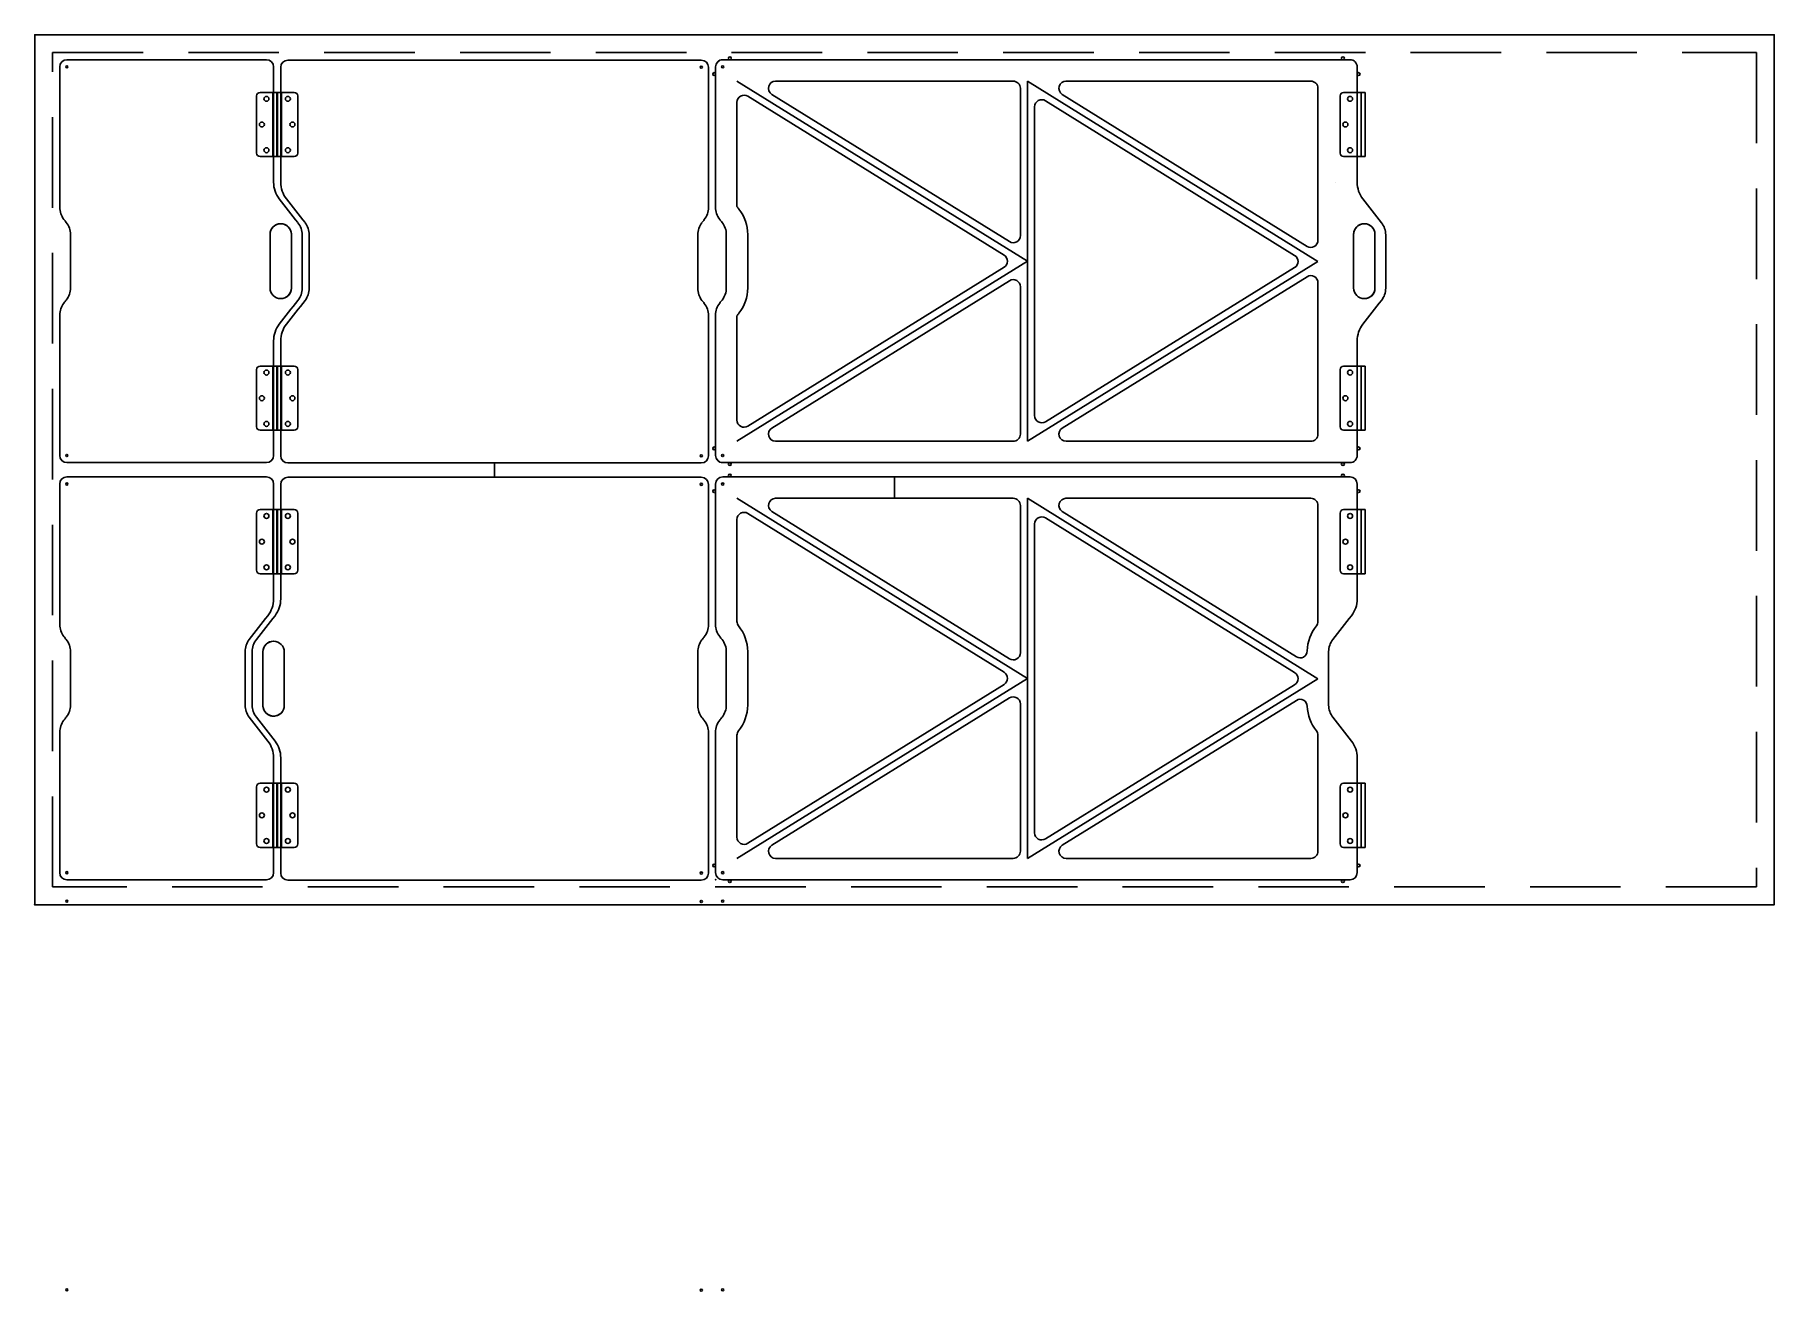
# Model space of a CAD drawing. Extents: x 0 to 2440, y -542 to 1220.
import ezdxf

# ---------------------------------------------------------------- set-up
doc = ezdxf.new("R2010")
doc.units = 0
doc.header["$LTSCALE"] = 10
doc.linetypes.add('DASHED', pattern=[19.05, 12.7, -6.35])
doc.layers.get('0').update_dxf_attribs({"color": 9, "linetype": 'CONTINUOUS'})
for name, color, linetype in [('DRILL', 1, 'CONTINUOUS'), ('FILLET', 1, 'CONTINUOUS'), ('MARGIN', 2, 'DASHED'), ('POCKET', 5, 'CONTINUOUS'), ('SHEET', 2, 'CONTINUOUS'), ('UCS_OFFSET', 1, 'CONTINUOUS')]:
    doc.layers.add(name, color=color, linetype=linetype)

# ---------------------------------------------------------------- blocks, each defined once
blk = doc.blocks.new('90MM_HINGE')
for p, q in [((-45, 11), (0, 11)), ((-45, 11), (-45, 0)), ((45, 5.5), (-45, 5.5)), ((-45, -19), (-45, 0)), ((-45, 0), (0, 0)), ((45, 11), (0, 11)), ((45, 0), (0, 0)), ((45, 11), (45, 0)), ((45, -19), (45, 0)), ((0, -24), (-40, -24)), ((0, -24), (40, -24))]:
    blk.add_line(p, q)
blk.add_circle((0, -16.5), 3.5)
for centre, start, end in [((-40, -19), 180, 270), ((40, -19), 270, 0)]:
    blk.add_arc(centre, 5, start, end)
at = {"layer": 'DRILL'}
for centre in [(-36, -10), (0, -16.5), (36, -10)]:
    blk.add_circle(centre, 3.5, dxfattribs=at)
blk = doc.blocks.new('SAMWHICH')
for p, q in [((35, 1175), (35, 978.1)), ((325, 1185), (45, 1185)), ((335, 1013.3), (335, 1175)), ((50, 940), (50, 865)), ((330, 940), (330, 865)), ((360, 864.5), (360, 939.5)), ((375, 864.5), (375, 939.5)), ((35, 630), (35, 826.9)), ((335, 630), (335, 790.8)), ((45, 620), (325, 620))]:
    blk.add_line(p, q)
for centre, radius, start, end in [((45, 1175), 10, 90, 180), ((325, 1175), 10, 0, 90), ((373.2, 1013.3), 38.2, 180.0383, 217.8016), ((62.5, 978.1), 27.5, 180, 218.0378), ((16117.9, 13284.4), 20000, 217.9316, 218.0532), ((15792.9, 13284.8), 20000, 218.03779, 218.0532), ((22.5, 940), 27.5, 0, 38.0532), ((345, 940), 15, 90, 180), ((345, 940), 15, 0, 90), ((347.5, 939.5), 27.5, 360, 38.0532), ((22.5, 865), 27.5, 321.9468, 0), ((345, 865), 15, 180, 270), ((345, 865), 15, 270, 0), ((347.5, 864.5), 27.5, 321.9468, 360), ((62.5, 826.9), 27.5, 141.9622, 180), ((15792.9, -11479.8), 20000, 141.9468, 141.96221), ((16117.9, -11480.3), 20000, 141.9468, 142.0684), ((373.2, 790.8), 38.2, 142.1984, 179.9617), ((45, 630), 10, 180, 270), ((325, 630), 10, 270, 360)]:
    blk.add_arc(centre, radius, start, end)
blk = doc.blocks.new('SAMWHICH_REAR')
for p, q in [((35, 590), (35, 393.1)), ((45, 600), (325, 600)), ((335, 590), (335, 428.8)), ((50, 355), (50, 280)), ((295, 355), (295, 280)), ((35, 45), (35, 241.9)), ((335, 206.2), (335, 44.5)), ((325, 35), (45, 35))]:
    blk.add_line(p, q)
for centre, radius, start, end in [((45, 590), 10, 90, 180), ((325, 590), 10, 0, 90), ((296.8, 428.8), 38.2, 322.1984, 359.9617), ((62.5, 393.1), 27.5, 180, 218.0378), ((-15447.9, 12699.8), 20000, 321.9468, 322.0684), ((15792.9, 12699.8), 20000, 218.03779, 218.0532), ((22.5, 355), 27.5, 0, 38.0532), ((322.5, 355), 27.5, 141.9468, 180), ((22.5, 280), 27.5, 321.9468, 0), ((322.5, 280), 27.5, 180, 218.0532), ((62.5, 241.9), 27.5, 141.9622, 180), ((15792.9, -12064.8), 20000, 141.9468, 141.96221), ((-15447.9, -12064.8), 20000, 37.9316, 38.0532), ((296.8, 206.2), 38.2, 0.0383, 37.8016), ((45, 45), 10, 180, 270), ((325, 45), 10, 270, 0)]:
    blk.add_arc(centre, radius, start, end)

msp = doc.modelspace()

# ---------------------------------------------------------------- linework, layer by layer
for p, q in [((345, 1013.3), (345, 1175)), ((355, 1184.5), (935, 1184.5)), ((945, 1174.5), (945, 977.7)), ((1392.5, 902.5), (985, 1155)), ((1800, 902), (1392.5, 1155)), ((1392.5, 1155), (1392.5, 650)), ((385, 864.5), (385, 939.5)), ((930, 864.5), (930, 939.5)), ((1000, 940), (1000, 865)), ((1850, 940), (1850, 865)), ((1880, 864.5), (1880, 939.5)), ((985, 650), (1392.5, 902.5)), ((1392.5, 650), (1800, 902)), ((945, 629.5), (945, 826.4)), ((345, 629.5), (345, 790.8)), ((935, 619.5), (355, 619.5)), ((345, 589.5), (345, 428.8)), ((935, 599.5), (355, 599.5)), ((945, 589.5), (945, 392.7)), ((955, 590), (955, 393.1)), ((965, 600), (1845, 600)), ((1855, 590), (1855, 428.8)), ((1392.5, 317.5), (985, 570)), ((1800, 317), (1392.5, 570)), ((1392.5, 570), (1392.5, 65)), ((305, 355), (305, 280)), ((320, 355), (320, 280)), ((350, 279.5), (350, 354.5)), ((930, 279.5), (930, 354.5)), ((970, 355), (970, 280)), ((1815, 355), (1815, 280)), ((985, 65), (1392.5, 317.5)), ((1392.5, 65), (1800, 317)), ((945, 44.5), (945, 241.4)), ((955, 45), (955, 241.9)), ((345, 206.2), (345, 44.5)), ((1855, 206.2), (1855, 44.5)), ((355, 34.5), (935, 34.5)), ((1845, 35), (965, 35))]:
    msp.add_line(p, q)
for points in [[(1855, 630), (1855, 790.8, -0.166281), (1863, 814.1, -0.000531), (1889.1, 847.6, 0.167581), (1895, 864.5), (1895, 939.5, 0.167581), (1889.1, 956.5, -0.000531), (1863, 989.9, -0.166281), (1855, 1013.3), (1855, 1175, 0.414214), (1845, 1185), (965, 1185, 0.414214), (955, 1175), (955, 978.1, 0.167512), (960.8, 961.2, 0.000067), (964.2, 957, -0.167581), (970, 940), (970, 865, -0.167581), (964.2, 848, 0.000067), (960.8, 843.8, 0.167512), (955, 826.9), (955, 630, 0.414214), (965, 620), (1845, 620, 0.414214), (1855, 630, -0.414214), (1845, 620)], [(1825, 1013.3), (1825, 1013.3, -0.166471)]]:
    msp.add_lwpolyline(points, format="xyb")
for centre, radius, start, end in [((355, 1174.5), 10, 90, 180), ((935, 1174.5), 10, 0, 90), ((965, 1175), 10, 90, 180), ((383.2, 1013.3), 38.2, 180.0383, 217.8016), ((16127.9, 13284.4), 20000, 217.9316, 218.0532), ((917.5, 977.7), 27.5, 321.9622, 0), ((16712.9, 13284.8), 19970, 218.04027, 218.0532), ((357.5, 939.5), 27.5, 0, 38.0532), ((957.5, 939.5), 27.5, 141.9468, 180), ((-14812.9, 13284.4), 20000, 321.9468, 321.96221), ((942.5, 940), 57.5, 0, 38.0532), ((1865, 940), 15, 90, 180), ((1865, 940), 15, 0, 90), ((357.5, 864.5), 27.5, 321.9468, 360), ((957.5, 864.5), 27.5, 180, 218.0532), ((942.5, 865), 57.5, 321.9468, 0), ((1865, 865), 15, 180, 270), ((1865, 865), 15, 270, 0), ((16127.9, -11480.3), 20000, 141.9468, 142.0684), ((-14812.9, -11480.3), 20000, 38.03779, 38.0532), ((917.5, 826.4), 27.5, 0, 38.0378), ((383.2, 790.8), 38.2, 142.1984, 179.9617), ((16712.9, -11479.8), 19970, 141.9468, 141.95973), ((355, 629.5), 10, 180, 270), ((935, 629.5), 10, 270, 0), ((965, 630), 10, 180, 270), ((965, 630), 10, 180, 270), ((355, 589.5), 10, 90, 180), ((935, 589.5), 10, 0, 90), ((965, 590), 10, 90, 180), ((1845, 590), 10, 0, 90), ((306.8, 428.8), 38.2, 322.1984, 359.9617), ((1816.8, 428.8), 38.2, 322.1984, 359.9617), ((-15437.9, 12699.8), 20000, 321.9468, 322.0684), ((917.5, 392.7), 27.5, 321.9622, 0), ((982.5, 393.1), 27.5, 180, 218.0378), ((-13927.9, 12699.8), 20000, 321.9468, 322.0684), ((332.5, 355), 27.5, 141.9468, 180), ((335, 354.5), 15, 90, 180), ((335, 354.5), 15, 0, 90), ((957.5, 354.5), 27.5, 141.9468, 180), ((-14812.9, 12699.4), 20000, 321.9468, 321.96221), ((16712.9, 12699.8), 20000, 218.03779, 218.0532), ((942.5, 355), 27.5, 0, 38.0532), ((1842.5, 355), 27.5, 141.9468, 180), ((332.5, 280), 27.5, 180, 218.0532), ((335, 279.5), 15, 180, 270), ((335, 279.5), 15, 270, 0), ((957.5, 279.5), 27.5, 180, 218.0532), ((942.5, 280), 27.5, 321.9468, 0), ((1842.5, 280), 27.5, 180, 218.0532), ((-15437.9, -12064.8), 20000, 37.9316, 38.0532), ((-14812.9, -12065.3), 20000, 38.03779, 38.0532), ((917.5, 241.4), 27.5, 0, 38.0378), ((982.5, 241.9), 27.5, 141.9622, 180), ((16712.9, -12064.8), 20000, 141.9468, 141.96221), ((-13927.9, -12064.8), 20000, 37.9316, 38.0532), ((306.8, 206.2), 38.2, 0.0383, 37.8016), ((1816.8, 206.2), 38.2, 0.0383, 37.8016), ((355, 44.5), 10, 180, 270), ((935, 44.5), 10, 270, 0), ((965, 45), 10, 180, 270), ((1845, 45), 10, 270, 0)]:
    msp.add_arc(centre, radius, start, end)
at = {"layer": 'DRILL'}
for p, q in [((645, 599.5), (645, 619.5)), ((1205.8, 570), (1205.8, 600))]:
    msp.add_line(p, q, dxfattribs=at)
for centre, radius in [((45, 1175), 1.5), ((935, 1174.5), 1.5), ((965, 1175), 1.5), ((975, 1187), 2), ((1835, 1187), 2), ((953, 1165), 2), ((1857, 1165), 2), ((953, 640), 2), ((1857, 640), 2), ((45, 630), 1.5), ((935, 629.5), 1.5), ((965, 630), 1.5), ((975, 618), 2), ((1835, 618), 2), ((45, 590), 1.5), ((45, 590), 1.5), ((935, 589.5), 1.5), ((935, 589.5), 1.5), ((965, 590), 1.5), ((965, 590), 1.5), ((975, 602), 2), ((1835, 602), 2), ((953, 580), 2), ((1857, 580), 2), ((953, 55), 2), ((1857, 55), 2), ((45, 45), 1.5), ((45, 45), 1.5), ((935, 44.5), 1.5), ((935, 44.5), 1.5), ((965, 45), 1.5), ((965, 45), 1.5), ((975, 33), 2), ((1835, 33), 2), ((45, 5), 1.5), ((935, 4.5), 1.5), ((965, 5), 1.5), ((45, -540), 1.5), ((935, -540.5), 1.5), ((965, -540), 1.5)]:
    msp.add_circle(centre, radius, dxfattribs=at)
msp.add_arc((1790, 237.6), 10, 0, 38.9142, dxfattribs=at)
msp.add_point((0, 0), dxfattribs=at)
at = {"layer": 'FILLET'}
for p, q in [((330, 940), (330, 865)), ((360, 864.5), (360, 939.5)), ((1850, 940), (1850, 865)), ((1880, 864.5), (1880, 939.5)), ((320, 355), (320, 280)), ((350, 279.5), (350, 354.5))]:
    msp.add_line(p, q, dxfattribs=at)
for centre, start, end in [((345, 940), 356.9749, 180), ((1865, 940), 356.9749, 180), ((345, 865), 179.9729, 358.2815), ((345, 865), 358.2536, 1.7464), ((345, 865), 358.2536, 1.7464), ((1865, 865), 179.9729, 358.2815), ((1865, 865), 358.2536, 1.7464), ((1865, 865), 358.2536, 1.7464), ((335, 354.6), 359.9729, 178.2815), ((335, 354.5), 178.2536, 181.7464), ((335, 354.5), 178.2536, 181.7464), ((335, 279.5), 176.9749, 0)]:
    msp.add_arc(centre, 15, start, end, dxfattribs=at)
at = {"layer": 'MARGIN'}
msp.add_lwpolyline([(25, 25), (25, 1195), (2415, 1195), (2415, 25)], close=True, dxfattribs=at)
at = {"layer": 'POCKET'}
for p, q in [((1359.8, 326), (1000.3, 548.8)), ((1000.3, 86.2), (1359.8, 309))]:
    msp.add_line(p, q, dxfattribs=at)
for points in [[(1033.8, 1136.5), (1367.2, 929.9, 0.587774), (1382.5, 938.4), (1382.5, 1145, 0.414214), (1372.5, 1155), (1039.1, 1155, 0.755035)], [(1441.3, 1136.5), (1784.7, 923.3, 0.588047), (1800, 931.8), (1800, 1145, 0.414214), (1790, 1155), (1446.5, 1155, 0.754717)], [(1402.5, 685.9, 0.587502), (1417.8, 677.4), (1767.3, 893.6, 0.55678), (1767.3, 910.6), (1417.8, 1127.5, 0.588047), (1402.5, 1119)], [(1800, 872.3, 0.587502), (1784.7, 880.8), (1441.4, 668.5, 0.755353), (1446.7, 650), (1790, 650, 0.414214), (1800, 660), (1800, 790.8)], [(1033.8, 668.5), (1367.2, 875.1, -0.587774), (1382.5, 866.6), (1382.5, 660, -0.414214), (1372.5, 650), (1039.1, 650, -0.755035)], [(1033.8, 551.5), (1367.2, 344.9, 0.587774), (1382.5, 353.4), (1382.5, 560, 0.414214), (1372.5, 570), (1039.1, 570, 0.755035)], [(1441.3, 551.5), (1769.8, 347.6, 0.582657), (1785, 355.9, -0.167317), (1797.8, 391.1, 0.171446), (1800, 397.4), (1800, 560, 0.414214), (1790, 570), (1446.5, 570, 0.754717)], [(1402.5, 100.9, 0.587502), (1417.8, 92.4), (1767.3, 308.6, 0.55678), (1767.3, 325.6), (1417.8, 542.5, 0.588047), (1402.5, 534)], [(1033.8, 83.5), (1367.2, 290.1, -0.587774), (1382.5, 281.6), (1382.5, 75, -0.414214), (1372.5, 65), (1039.1, 65, -0.755035)]]:
    msp.add_lwpolyline(points, format="xyb", close=True, dxfattribs=at)
for points in [[(985, 826), (985, 679.7, 0.587774), (1000.3, 671.2), (1359.8, 894, 0.556779), (1359.8, 911), (1000.3, 1133.8, 0.587774), (985, 1125.3), (985, 979)], [(985, 540.3), (985, 397.4, 0.171573), (987.2, 391.1, -0.171573), (1000, 355), (1000, 280, -0.171573), (987.2, 243.9, 0.171573), (985, 237.6), (985, 94.7)], [(1797.8, 243.9, -0.164186), (1785, 278.4, 0.578042), (1769.8, 286.6), (1441.4, 83.5, 0.755353), (1446.7, 65), (1790, 65, 0.414214), (1800, 75), (1800, 205.8), (1800, 237.6)]]:
    msp.add_lwpolyline(points, format="xyb", dxfattribs=at)
for centre, start, end in [((995, 540.3), 58.2163, 180), ((1354.5, 317.5), 301.7837, 58.2163), ((995, 94.7), 180, 301.7837)]:
    msp.add_arc(centre, 10, start, end, dxfattribs=at)
at = {"layer": 'SHEET'}
msp.add_lwpolyline([(0, 0), (0, 1220), (2440, 1220), (2440, 0)], close=True, dxfattribs=at)
at = {"layer": 'UCS_OFFSET'}
msp.add_point((955, 35), dxfattribs=at)

# ---------------------------------------------------------------- block references
for name in ['SAMWHICH', 'SAMWHICH_REAR']:
    msp.add_blockref(name, (0, 0))
at = {"layer": 'POCKET'}
for p, rotation in [((335, 1094.2), 270), ((345, 1094.2), 89.99999999999999), ((1855, 1094.2), 270), ((335, 710.4), 270), ((345, 710.4), 89.99999999999999), ((1855, 710.4), 270), ((335, 509.2), 270), ((345, 509.2), 89.99999999999999), ((1855, 509.2), 270), ((335, 125.4), 270), ((345, 125.4), 89.99999999999999), ((1855, 125.4), 270)]:
    msp.add_blockref('90MM_HINGE', p, dxfattribs=dict(at, rotation=rotation))

doc.saveas('drawing.dxf')
